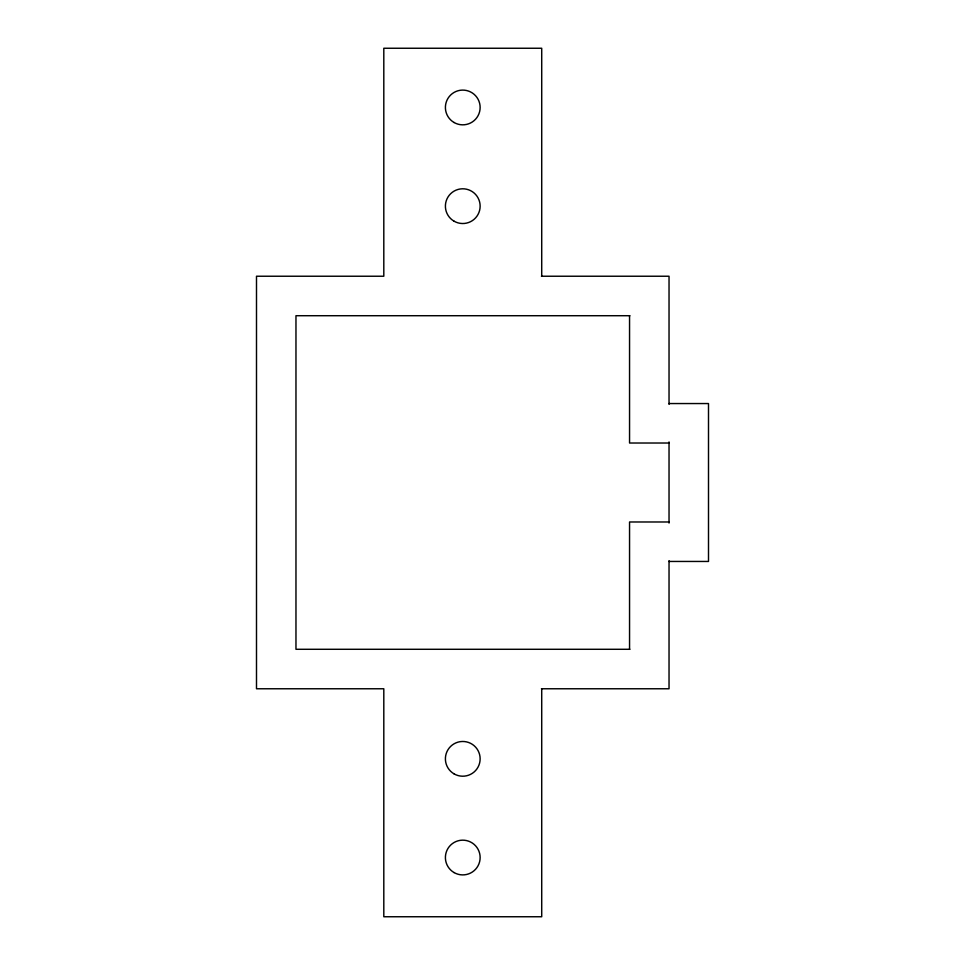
<?xml version="1.0" encoding="UTF-8"?>
<svg xmlns="http://www.w3.org/2000/svg" width="965" height="965" viewBox="0 0 965 965"><rect width="100%" height="100%" fill="white"/><g stroke="black" fill="none" stroke-linecap="round" stroke-linejoin="round"><path stroke-width="1.45" d="M541.425 276.231L669.034 276.231L669.034 404.359M629.916 315.712L295.966 315.712L295.966 649.288L629.916 649.288M669.034 403.551L708.503 403.551L708.503 561.449L669.034 561.449M669.034 443.019L629.554 443.019L629.554 315.712M669.034 521.981L629.554 521.981L629.554 649.288M541.425 688.769L669.034 688.769L669.034 560.641M669.034 441.934L669.034 523.066M541.715 276.231L541.715 48.25L383.805 48.25L383.805 276.231L256.497 276.231L256.497 688.769L383.805 688.769L383.805 916.75L541.715 916.75L541.715 688.769M454.081 221.202A17.37 17.37 0 0 0 480.136 206.16A17.37 17.37 0 0 0 454.081 191.118A17.37 17.37 0 0 0 454.081 221.202M454.081 773.882A17.37 17.37 0 0 0 480.136 758.84A17.37 17.37 0 0 0 454.081 743.798A17.37 17.37 0 0 0 454.081 773.882M454.081 122.507A17.37 17.37 0 0 0 480.136 107.465A17.37 17.37 0 0 0 454.081 92.423A17.37 17.37 0 0 0 454.081 122.507M454.081 872.577A17.37 17.37 0 0 0 480.136 857.535A17.37 17.37 0 0 0 454.081 842.493A17.37 17.37 0 0 0 454.081 872.577"/></g></svg>
